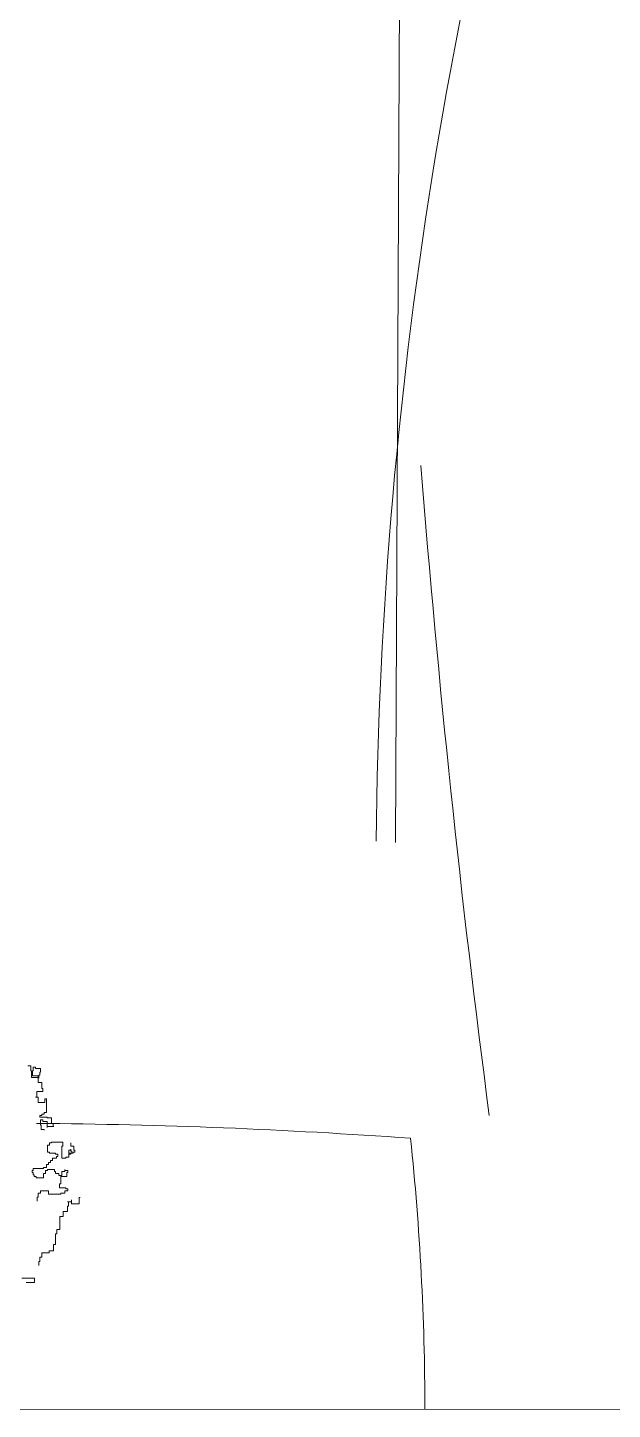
# Model space of a CAD drawing. Header units: millimetres. Extents: x -51 to 151, y -74 to 104.
# Drawn here: x 76.018 to 76.241, y -53.764 to -53.239 of the extents above; entities that cross this region are included whole.
import ezdxf

# ---------------------------------------------------------------- set-up
doc = ezdxf.new("R2010")
doc.units = ezdxf.units.MM
doc.header["$LTSCALE"] = 15
doc.layers.add('JJ2', color=3, linetype='Continuous')
doc.layers.add('PH', color=8, linetype='Continuous')

# ---------------------------------------------------------------- blocks, each defined once
blk = doc.blocks.new('dfgh')
at = {"layer": 'PH', "lineweight": 0}
blk.add_line((716222.3, -37839.38), (716214.05, -39640.98), dxfattribs=at)
for centre, radius, start, end in [((717914.81, -39657.7), 1708.22, 161.86525, 179.42193), ((721031.82, -39116.51), 4823.19, 184.5344, 187.48287)]:
    blk.add_arc(centre, radius, start, end, dxfattribs=at)
blk = doc.blocks.new('errt')
at = {"color": 252, "linetype": 'Continuous', "lineweight": 0}
blk.add_blockref('dfgh', (0, 100), dxfattribs=at)
blk = doc.blocks.new('sf')
at = {"color": 84, "lineweight": 5}
for p, q in [((18255.5, 471524.4), (18257.7, 471524.4)), ((18257.7, 471524.4), (18257.7, 471520.7)), ((18257.7, 471520.7), (18258.2, 471520.7)), ((18258.2, 471520.7), (18258.2, 471515.9)), ((18258.2, 471515.9), (18263.5, 471515.9)), ((18259.3, 471520.7), (18258.7, 471520.7)), ((18258.7, 471520.7), (18258.7, 471517)), ((18258.7, 471517), (18263, 471517)), ((18260.9, 471523.4), (18259.3, 471523.4)), ((18259.3, 471523.4), (18259.3, 471520.7)), ((18260.9, 471522.3), (18260.9, 471523.4)), ((18264.6, 471522.3), (18260.9, 471522.3)), ((18263, 471517), (18263, 471512.2)), ((18263.5, 471515.4), (18263.5, 471517.5)), ((18263.5, 471517.5), (18264.1, 471517.5)), ((18263.5, 471515.9), (18263.5, 471515.4)), ((18264.1, 471517.5), (18264.1, 471519.7)), ((18264.1, 471519.7), (18264.6, 471519.7)), ((18264.6, 471519.7), (18264.6, 471522.3)), ((18266.2, 471505.8), (18261.9, 471505.8)), ((18261.9, 471505.8), (18261.9, 471501.6)), ((18263, 471512.2), (18265.7, 471512.2)), ((18265.7, 471512.2), (18265.7, 471507.9)), ((18265.7, 471507.9), (18266.2, 471507.9)), ((18266.2, 471507.9), (18266.2, 471505.8)), ((18261.9, 471501.6), (18260.9, 471501.6)), ((18260.9, 471501.6), (18263, 471501.6)), ((18263, 471501.6), (18263, 471497.8)), ((18263, 471497.8), (18267.8, 471497.8)), ((18267.8, 471497.8), (18267.8, 471500.5)), ((18267.8, 471500.5), (18268.9, 471500.5)), ((18268.9, 471500.5), (18268.9, 471490.4)), ((18265.7, 471488.2), (18264.1, 471488.2)), ((18264.1, 471488.2), (18264.1, 471487.2)), ((18264.1, 471487.2), (18269.4, 471487.2)), ((18267.3, 471489.3), (18265.7, 471489.3)), ((18265.7, 471489.3), (18265.7, 471488.2)), ((18268.9, 471490.4), (18267.3, 471490.4)), ((18267.3, 471490.4), (18267.3, 471489.3)), ((18269.4, 471487.2), (18269.4, 471486.6)), ((18269.4, 471486.6), (18272.6, 471486.6)), ((18272.6, 471486.6), (18272.6, 471482.4)), ((18264.6, 471485.1), (18264.6, 471481.3)), ((18266.2, 471485.1), (18264.6, 471485.1)), ((18264.6, 471481.3), (18265.1, 471481.3)), ((18265.1, 471481.3), (18265.1, 471478.1)), ((18265.1, 471478.1), (18267.3, 471478.1)), ((18266.2, 471484), (18266.2, 471485.1)), ((18269.4, 471484), (18266.2, 471484)), ((18267.3, 471478.1), (18267.3, 471477.6)), ((18269.4, 471479.7), (18269.4, 471484)), ((18274.2, 471480.3), (18269.4, 471480.3)), ((18269.4, 471480.3), (18269.4, 471479.7)), ((18272.6, 471482.4), (18273.7, 471482.4)), ((18273.7, 471482.4), (18273.7, 471480.3)), ((18273.7, 471480.3), (18274.2, 471480.3)), ((18271.1, 471466.9), (18269.7, 471466.9)), ((18269.7, 471466.9), (18269.7, 471461.7)), ((18272.6, 471468.4), (18271.1, 471468.4)), ((18271.1, 471468.4), (18271.1, 471466.9)), ((18280.8, 471469.1), (18272.6, 471469.1)), ((18272.6, 471469.1), (18272.6, 471468.4)), ((18280, 471466.1), (18280.8, 471466.1)), ((18280, 471457.3), (18280, 471466.1)), ((18280.8, 471466.1), (18280.8, 471469.1)), ((18286.7, 471468.4), (18286.7, 471466.1)), ((18286.7, 471466.1), (18288.9, 471466.1)), ((18288.9, 471466.1), (18288.9, 471463.2)), ((18269.7, 471461.7), (18271.1, 471461.7)), ((18271.1, 471461.7), (18271.1, 471461)), ((18271.1, 471461), (18275.6, 471461)), ((18273.4, 471455.8), (18271.9, 471455.8)), ((18271.9, 471455.8), (18271.9, 471454.3)), ((18276.3, 471457.3), (18273.4, 471457.3)), ((18273.4, 471457.3), (18273.4, 471455.8)), ((18275.6, 471461), (18275.6, 471460.2)), ((18275.6, 471460.2), (18277.1, 471460.2)), ((18277.1, 471458.7), (18276.3, 471458.7)), ((18276.3, 471458.7), (18276.3, 471457.3)), ((18277.1, 471460.2), (18277.1, 471458.7)), ((18283, 471457.3), (18280, 471457.3)), ((18285.2, 471458), (18283, 471458)), ((18283, 471458), (18283, 471457.3)), ((18285.2, 471460.2), (18285.2, 471463.2)), ((18285.2, 471463.2), (18286.7, 471463.2)), ((18287.4, 471461), (18285.2, 471461)), ((18285.2, 471461), (18285.2, 471458)), ((18286.7, 471460.2), (18285.2, 471460.2)), ((18286.7, 471463.2), (18286.7, 471463.9)), ((18286.7, 471463.9), (18286.7, 471462.4)), ((18286.7, 471462.4), (18287.4, 471462.4)), ((18288.2, 471461), (18286.7, 471461)), ((18286.7, 471461), (18286.7, 471460.2)), ((18287.4, 471462.4), (18287.4, 471461)), ((18289.6, 471461.7), (18288.2, 471461.7)), ((18288.2, 471461.7), (18288.2, 471461)), ((18288.9, 471463.2), (18289.6, 471463.2)), ((18289.6, 471463.2), (18289.6, 471461.7)), ((18259.3, 471448.4), (18258.6, 471448.4)), ((18258.6, 471448.4), (18258.6, 471446.9)), ((18258.6, 471446.9), (18259.3, 471446.9)), ((18266.7, 471449.9), (18259.3, 471449.9)), ((18259.3, 471449.9), (18259.3, 471448.4)), ((18259.3, 471446.9), (18259.3, 471445.4)), ((18259.3, 471445.4), (18260, 471445.4)), ((18260, 471445.4), (18260, 471444)), ((18268.9, 471450.6), (18266.7, 471450.6)), ((18266.7, 471450.6), (18266.7, 471449.9)), ((18266.7, 471443.2), (18266.7, 471446.2)), ((18266.7, 471446.2), (18268.2, 471446.2)), ((18268.2, 471446.2), (18268.2, 471448.4)), ((18268.2, 471448.4), (18269.7, 471448.4)), ((18270.4, 471452.8), (18268.9, 471452.8)), ((18268.9, 471452.8), (18268.9, 471450.6)), ((18269.7, 471448.4), (18269.7, 471449.1)), ((18269.7, 471449.1), (18274.8, 471449.1)), ((18271.9, 471454.3), (18270.4, 471454.3)), ((18270.4, 471454.3), (18270.4, 471452.8)), ((18274.8, 471449.1), (18274.8, 471447.7)), ((18274.8, 471447.7), (18275.6, 471447.7)), ((18275.6, 471447.7), (18275.6, 471446.2)), ((18275.6, 471446.2), (18277.8, 471446.2)), ((18277.8, 471446.2), (18277.8, 471444.7)), ((18282.2, 471447.7), (18280, 471447.7)), ((18280, 471447.7), (18280, 471444.7)), ((18282.2, 471448.4), (18282.2, 471449.1)), ((18282.2, 471449.1), (18282.2, 471447.7)), ((18284.5, 471448.4), (18282.2, 471448.4)), ((18283.7, 471444), (18283.7, 471446.9)), ((18283.7, 471446.9), (18284.5, 471446.9)), ((18284.5, 471446.9), (18284.5, 471448.4)), ((18260, 471444), (18261.5, 471444)), ((18261.5, 471444), (18261.5, 471443.2)), ((18261.5, 471443.2), (18266.7, 471443.2)), ((18277.8, 471444.7), (18279.3, 471444.7)), ((18279.3, 471438.8), (18278.5, 471438.8)), ((18278.5, 471438.8), (18278.5, 471435.8)), ((18278.5, 471435.8), (18283, 471435.8)), ((18279.3, 471444.7), (18279.3, 471444)), ((18280, 471444.7), (18279.3, 471444.7)), ((18279.3, 471444.7), (18279.3, 471438.8)), ((18279.3, 471444), (18283.7, 471444)), ((18283, 471435.8), (18283, 471435.1)), ((18263, 471429.2), (18262.3, 471429.2)), ((18262.3, 471429.2), (18262.3, 471426.2)), ((18263, 471432.1), (18263, 471429.2)), ((18264.5, 471432.1), (18263, 471432.1)), ((18270.4, 471433.6), (18264.5, 471433.6)), ((18264.5, 471433.6), (18264.5, 471432.1)), ((18270.4, 471431.4), (18270.4, 471433.6)), ((18279.3, 471431.4), (18270.4, 471431.4)), ((18282.2, 471432.1), (18279.3, 471432.1)), ((18279.3, 471432.1), (18279.3, 471431.4)), ((18284.5, 471433.6), (18282.2, 471433.6)), ((18282.2, 471433.6), (18282.2, 471432.1)), ((18283, 471435.1), (18284.5, 471435.1)), ((18284.9, 471425.7), (18284.1, 471425.7)), ((18284.1, 471425.7), (18287.2, 471425.7)), ((18284.5, 471435.1), (18284.5, 471433.6)), ((18284.9, 471422.7), (18284.9, 471425.7)), ((18287.2, 471425.7), (18287.2, 471427.3)), ((18287.2, 471427.3), (18287.2, 471424.2)), ((18292.6, 471424.2), (18292.6, 471428.8)), ((18292.6, 471428.8), (18293.4, 471428.8)), ((18281, 471415), (18281, 471418.8)), ((18281, 471418.8), (18284.1, 471418.8)), ((18284.1, 471418.8), (18284.1, 471422.7)), ((18284.1, 471422.7), (18284.9, 471422.7)), ((18287.2, 471424.2), (18292.6, 471424.2)), ((18276.4, 471405.7), (18278.7, 471405.7)), ((18276.4, 471402.6), (18276.4, 471405.7)), ((18278.7, 471405.7), (18278.7, 471415)), ((18278.7, 471415), (18281, 471415)), ((18275.6, 471402.6), (18276.4, 471402.6)), ((18275.6, 471394.9), (18275.6, 471402.6)), ((18264.1, 471382.6), (18264.1, 471385.7)), ((18264.1, 471385.7), (18265.6, 471385.7)), ((18265.6, 471385.7), (18265.6, 471388.8)), ((18265.6, 471388.8), (18271, 471388.8)), ((18271, 471388.8), (18271, 471390.3)), ((18271, 471390.3), (18274.1, 471390.3)), ((18274.1, 471394.9), (18275.6, 471394.9)), ((18274.1, 471390.3), (18274.1, 471394.9)), ((18263.3, 471379.5), (18263.3, 471382.6)), ((18263.3, 471382.6), (18264.1, 471382.6)), ((18260.2, 471370.3), (18251, 471370.3)), ((18254.1, 471367.2), (18260.2, 471367.2)), ((18260.2, 471367.2), (18260.2, 471370.3))]:
    blk.add_line(p, q, dxfattribs=at)
blk = doc.blocks.new('elevation sofa')
at = {"layer": 'JJ2', "color": 4, "lineweight": 5}
blk.add_line((715977.17, -15256.24), (716337.76, -15256.28), dxfattribs=at)
at = {"layer": 'JJ2', "color": 137, "lineweight": 5}
for centre, radius, start, end in [((716059.42, -17391.05), 2243.48, 85.90087, 89.53655), ((715221.47, -15257.88), 1003.78, 0.09199, 5.98017)]:
    blk.add_arc(centre, radius, start, end, dxfattribs=at)

msp = doc.modelspace()

# ---------------------------------------------------------------- block references
at = {"linetype": 'Continuous', "lineweight": 13, "xscale": 0.001, "yscale": 0.001, "zscale": 0.001}
for name, p in [('errt', (-640.05597, -14.00791)), ('elevation sofa', (-640.05597, -38.50791))]:
    msp.add_blockref(name, p, dxfattribs=at)
at = {"lineweight": 5, "xscale": 0.0005240255359560251, "yscale": 0.0005240255359560251, "zscale": 0.0005240255359560251}
msp.add_blockref('sf', (66.45199, -300.72448), dxfattribs=at)

doc.saveas('drawing.dxf')
